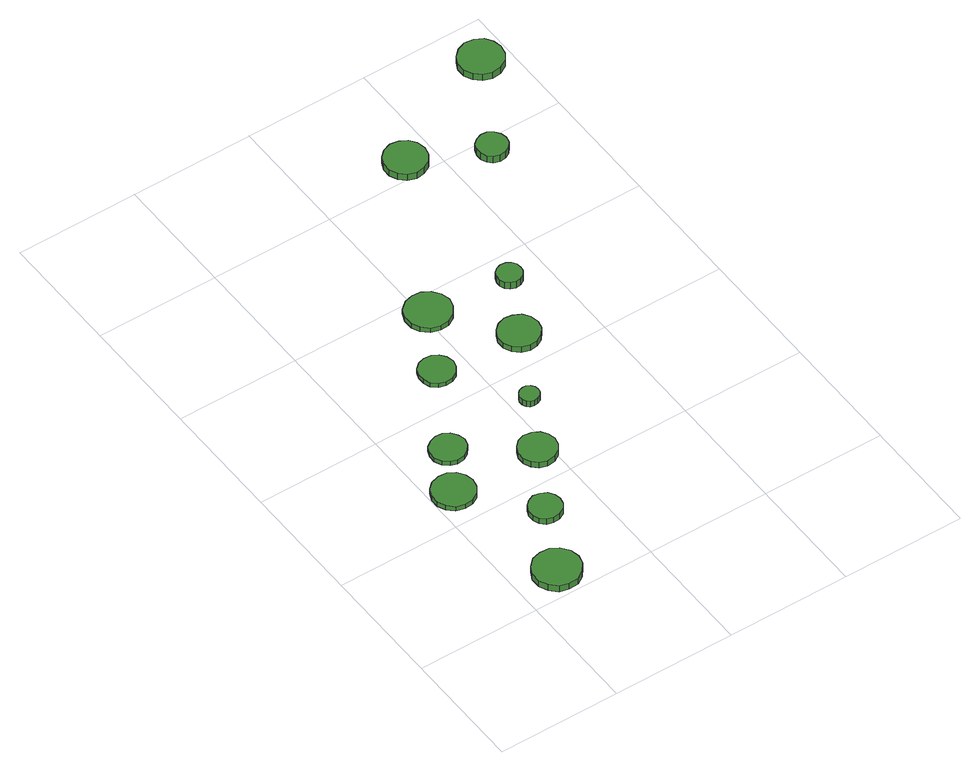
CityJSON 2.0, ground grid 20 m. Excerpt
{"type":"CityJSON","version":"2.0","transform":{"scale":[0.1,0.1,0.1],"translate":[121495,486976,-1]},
"CityObjects":{
"tree1":{"type":"SolitaryVegetationObject","attributes":{"function":"something"},"geometry":[{"type":"MultiSurface","lod":"1","boundaries":[[[0,1,2,3,4,5,6,7,8,9,10,11,12,13,14]],[[15,16,17,18,19,20,21,22,23,24,25,26,27,28,29]],[[0,29,28,1]],[[1,28,27,2]],[[2,27,26,3]],[[3,26,25,4]],[[4,25,24,5]],[[5,24,23,6]],[[6,23,22,7]],[[7,22,21,8]],[[8,21,20,9]],[[9,20,19,10]],[[10,19,18,11]],[[11,18,17,12]],[[12,17,16,13]],[[13,16,15,14]],[[14,15,29,0]]]}]},
"tree2":{"type":"SolitaryVegetationObject","attributes":{"function":"something"},"geometry":[{"type":"MultiSurface","lod":"1","boundaries":[[[30,31,32,33,34,35,36,37,38,39,40,41,42,43,44]],[[45,46,47,48,49,50,51,52,53,54,55,56,57,58,59]],[[30,59,58,31]],[[31,58,57,32]],[[32,57,56,33]],[[33,56,55,34]],[[34,55,54,35]],[[35,54,53,36]],[[36,53,52,37]],[[37,52,51,38]],[[38,51,50,39]],[[39,50,49,40]],[[40,49,48,41]],[[41,48,47,42]],[[42,47,46,43]],[[43,46,45,44]],[[44,45,59,30]]]}]},
"tree3":{"type":"SolitaryVegetationObject","attributes":{"function":"something"},"geometry":[{"type":"MultiSurface","lod":"1","boundaries":[[[60,61,62,63,64,65,66,67,68,69,70,71,72,73,74]],[[75,76,77,78,79,80,81,82,83,84,85,86,87,88,89]],[[60,89,88,61]],[[61,88,87,62]],[[62,87,86,63]],[[63,86,85,64]],[[64,85,84,65]],[[65,84,83,66]],[[66,83,82,67]],[[67,82,81,68]],[[68,81,80,69]],[[69,80,79,70]],[[70,79,78,71]],[[71,78,77,72]],[[72,77,76,73]],[[73,76,75,74]],[[74,75,89,60]]]}]},
"tree4":{"type":"SolitaryVegetationObject","attributes":{"function":"something"},"geometry":[{"type":"MultiSurface","lod":"1","boundaries":[[[90,91,92,93,94,95,96,97,98,99,100,101,102,103,104]],[[105,106,107,108,109,110,111,112,113,114,115,116,117,118,119]],[[90,119,118,91]],[[91,118,117,92]],[[92,117,116,93]],[[93,116,115,94]],[[94,115,114,95]],[[95,114,113,96]],[[96,113,112,97]],[[97,112,111,98]],[[98,111,110,99]],[[99,110,109,100]],[[100,109,108,101]],[[101,108,107,102]],[[102,107,106,103]],[[103,106,105,104]],[[104,105,119,90]]]}]},
"tree5":{"type":"SolitaryVegetationObject","attributes":{"function":"something"},"geometry":[{"type":"MultiSurface","lod":"1","boundaries":[[[120,121,122,123,124,125,126,127,128,129,130,131,132,133,134]],[[135,136,137,138,139,140,141,142,143,144,145,146,147,148,149]],[[120,149,148,121]],[[121,148,147,122]],[[122,147,146,123]],[[123,146,145,124]],[[124,145,144,125]],[[125,144,143,126]],[[126,143,142,127]],[[127,142,141,128]],[[128,141,140,129]],[[129,140,139,130]],[[130,139,138,131]],[[131,138,137,132]],[[132,137,136,133]],[[133,136,135,134]],[[134,135,149,120]]]}]},
"tree6":{"type":"SolitaryVegetationObject","attributes":{"function":"something"},"geometry":[{"type":"MultiSurface","lod":"1","boundaries":[[[150,151,152,153,154,155,156,157,158,159,160,161,162,163,164]],[[165,166,167,168,169,170,171,172,173,174,175,176,177,178,179]],[[150,179,178,151]],[[151,178,177,152]],[[152,177,176,153]],[[153,176,175,154]],[[154,175,174,155]],[[155,174,173,156]],[[156,173,172,157]],[[157,172,171,158]],[[158,171,170,159]],[[159,170,169,160]],[[160,169,168,161]],[[161,168,167,162]],[[162,167,166,163]],[[163,166,165,164]],[[164,165,179,150]]]}]},
"tree7":{"type":"SolitaryVegetationObject","attributes":{"function":"something"},"geometry":[{"type":"MultiSurface","lod":"1","boundaries":[[[180,181,182,183,184,185,186,187,188,189,190,191,192,193,194]],[[195,196,197,198,199,200,201,202,203,204,205,206,207,208,209]],[[180,209,208,181]],[[181,208,207,182]],[[182,207,206,183]],[[183,206,205,184]],[[184,205,204,185]],[[185,204,203,186]],[[186,203,202,187]],[[187,202,201,188]],[[188,201,200,189]],[[189,200,199,190]],[[190,199,198,191]],[[191,198,197,192]],[[192,197,196,193]],[[193,196,195,194]],[[194,195,209,180]]]}]},
"tree8":{"type":"SolitaryVegetationObject","attributes":{"function":"something"},"geometry":[{"type":"MultiSurface","lod":"1","boundaries":[[[210,211,212,213,214,215,216,217,218,219,220,221,222,223,224]],[[225,226,227,228,229,230,231,232,233,234,235,236,237,238,239]],[[210,239,238,211]],[[211,238,237,212]],[[212,237,236,213]],[[213,236,235,214]],[[214,235,234,215]],[[215,234,233,216]],[[216,233,232,217]],[[217,232,231,218]],[[218,231,230,219]],[[219,230,229,220]],[[220,229,228,221]],[[221,228,227,222]],[[222,227,226,223]],[[223,226,225,224]],[[224,225,239,210]]]}]},
"tree9":{"type":"SolitaryVegetationObject","attributes":{"function":"something"},"geometry":[{"type":"MultiSurface","lod":"1","boundaries":[[[240,241,242,243,244,245,246,247,248,249,250,251,252,253,254]],[[255,256,257,258,259,260,261,262,263,264,265,266,267,268,269]],[[240,269,268,241]],[[241,268,267,242]],[[242,267,266,243]],[[243,266,265,244]],[[244,265,264,245]],[[245,264,263,246]],[[246,263,262,247]],[[247,262,261,248]],[[248,261,260,249]],[[249,260,259,250]],[[250,259,258,251]],[[251,258,257,252]],[[252,257,256,253]],[[253,256,255,254]],[[254,255,269,240]]]}]},
"tree10":{"type":"SolitaryVegetationObject","attributes":{"function":"something"},"geometry":[{"type":"MultiSurface","lod":"1","boundaries":[[[270,271,272,273,274,275,276,277,278,279,280,281,282,283,284]],[[285,286,287,288,289,290,291,292,293,294,295,296,297,298,299]],[[270,299,298,271]],[[271,298,297,272]],[[272,297,296,273]],[[273,296,295,274]],[[274,295,294,275]],[[275,294,293,276]],[[276,293,292,277]],[[277,292,291,278]],[[278,291,290,279]],[[279,290,289,280]],[[280,289,288,281]],[[281,288,287,282]],[[282,287,286,283]],[[283,286,285,284]],[[284,285,299,270]]]}]},
"tree11":{"type":"SolitaryVegetationObject","attributes":{"function":"something"},"geometry":[{"type":"MultiSurface","lod":"1","boundaries":[[[300,301,302,303,304,305,306,307,308,309,310,311,312,313,314]],[[315,316,317,318,319,320,321,322,323,324,325,326,327,328,329]],[[300,329,328,301]],[[301,328,327,302]],[[302,327,326,303]],[[303,326,325,304]],[[304,325,324,305]],[[305,324,323,306]],[[306,323,322,307]],[[307,322,321,308]],[[308,321,320,309]],[[309,320,319,310]],[[310,319,318,311]],[[311,318,317,312]],[[312,317,316,313]],[[313,316,315,314]],[[314,315,329,300]]]}]},
"tree12":{"type":"SolitaryVegetationObject","attributes":{"function":"something"},"geometry":[{"type":"MultiSurface","lod":"1","boundaries":[[[330,331,332,333,334,335,336,337,338,339,340,341,342,343,344]],[[345,346,347,348,349,350,351,352,353,354,355,356,357,358,359]],[[330,359,358,331]],[[331,358,357,332]],[[332,357,356,333]],[[333,356,355,334]],[[334,355,354,335]],[[335,354,353,336]],[[336,353,352,337]],[[337,352,351,338]],[[338,351,350,339]],[[339,350,349,340]],[[340,349,348,341]],[[341,348,347,342]],[[342,347,346,343]],[[343,346,345,344]],[[344,345,359,330]]]}]},
"tree13":{"type":"SolitaryVegetationObject","attributes":{"function":"something"},"geometry":[{"type":"MultiSurface","lod":"1","boundaries":[[[360,361,362,363,364,365,366,367,368,369,370,371,372,373,374]],[[375,376,377,378,379,380,381,382,383,384,385,386,387,388,389]],[[360,389,388,361]],[[361,388,387,362]],[[362,387,386,363]],[[363,386,385,364]],[[364,385,384,365]],[[365,384,383,366]],[[366,383,382,367]],[[367,382,381,368]],[[368,381,380,369]],[[369,380,379,370]],[[370,379,378,371]],[[371,378,377,372]],[[372,377,376,373]],[[373,376,375,374]],[[374,375,389,360]]]}]}
},
"vertices":[
[105,44,18],[102,59,18],[92,72,18],[79,80,18],[63,81,18],[48,77,18],[37,66,18],[30,52,18],[30,36,18],[37,22,18],[48,11,18],[63,7,18],[79,8,18],[92,16,18],[102,29,18],[102,29,6],[92,16,6],[79,8,6],[63,7,6],[48,11,6],[37,22,6],[30,36,6],[30,52,6],[37,66,6],[48,77,6],[63,81,6],[79,80,6],[92,72,6],[102,59,6],[105,44,6],
[69,256,15],[66,269,15],[58,281,15],[46,288,15],[32,289,15],[18,285,15],[8,276,15],[2,263,15],[2,249,15],[8,236,15],[18,226,15],[32,222,15],[46,223,15],[58,230,15],[66,242,15],[66,242,6],[58,230,6],[46,223,6],[32,222,6],[18,226,6],[8,236,6],[2,249,6],[2,263,6],[8,276,6],[18,285,6],[32,289,6],[46,288,6],[58,281,6],[66,269,6],[69,256,6],
[149,153,17],[147,163,17],[141,172,17],[131,177,17],[120,179,17],[110,175,17],[102,168,17],[98,158,17],[98,147,17],[102,137,17],[110,130,17],[120,127,17],[131,128,17],[141,133,17],[147,142,17],[147,142,6],[141,133,6],[131,128,6],[120,127,6],[110,130,6],[102,137,6],[98,147,6],[98,158,6],[102,168,6],[110,175,6],[120,179,6],[131,177,6],[141,172,6],[147,163,6],[149,153,6],
[106,329,14],[103,340,14],[96,350,14],[86,356,14],[74,357,14],[63,353,14],[54,346,14],[49,335,14],[49,323,14],[54,312,14],[63,304,14],[74,300,14],[86,302,14],[96,308,14],[103,317,14],[103,317,6],[96,308,6],[86,302,6],[74,300,6],[63,304,6],[54,312,6],[49,323,6],[49,335,6],[54,346,6],[63,353,6],[74,357,6],[86,356,6],[96,350,6],[103,340,6],[106,329,6],
[211,254,17],[208,266,17],[201,276,17],[190,282,17],[177,284,17],[165,280,17],[156,271,17],[151,260,17],[151,247,17],[156,236,17],[165,227,17],[177,223,17],[190,225,17],[201,231,17],[208,241,17],[208,241,6],[201,231,6],[190,225,6],[177,223,6],[165,227,6],[156,236,6],[151,247,6],[151,260,6],[156,271,6],[165,280,6],[177,284,6],[190,282,6],[201,276,6],[208,266,6],[211,254,6],
[181,464,14],[178,476,14],[171,485,14],[161,491,14],[149,492,14],[138,489,14],[129,481,14],[125,470,14],[125,458,14],[129,447,14],[138,439,14],[149,436,14],[161,437,14],[171,443,14],[178,452,14],[178,452,6],[171,443,6],[161,437,6],[149,436,6],[138,439,6],[129,447,6],[125,458,6],[125,470,6],[129,481,6],[138,489,6],[149,492,6],[161,491,6],[171,485,6],[178,476,6],[181,464,6],
[247,347,17],[246,353,17],[242,358,17],[236,362,17],[230,362,17],[223,360,17],[219,356,17],[216,350,17],[216,343,17],[219,337,17],[223,333,17],[230,331,17],[236,332,17],[242,335,17],[246,340,17],[246,340,6],[242,335,6],[236,332,6],[230,331,6],[223,333,6],[219,337,6],[216,343,6],[216,350,6],[219,356,6],[223,360,6],[230,362,6],[236,362,6],[242,358,6],[246,353,6],[247,347,6],
[246,566,15],[242,581,15],[233,593,15],[220,601,15],[205,602,15],[191,598,15],[179,588,15],[173,574,15],[173,558,15],[179,545,15],[191,534,15],[205,530,15],[220,531,15],[233,539,15],[242,551,15],[242,551,6],[233,539,6],[220,531,6],[205,530,6],[191,534,6],[179,545,6],[173,558,6],[173,574,6],[179,588,6],[191,598,6],[205,602,6],[220,601,6],[233,593,6],[242,581,6],[246,566,6],
[323,456,17],[320,470,17],[312,481,17],[300,487,17],[287,489,17],[274,485,17],[264,476,17],[258,463,17],[258,450,17],[264,437,17],[274,428,17],[287,424,17],[300,425,17],[312,432,17],[320,443,17],[320,443,6],[312,432,6],[300,425,6],[287,424,6],[274,428,6],[264,437,6],[258,450,6],[258,463,6],[264,476,6],[274,485,6],[287,489,6],[300,487,6],[312,481,6],[320,470,6],[323,456,6],
[362,555,21],[361,563,21],[356,570,21],[349,574,21],[340,575,21],[332,572,21],[326,567,21],[323,559,21],[323,551,21],[326,543,21],[332,538,21],[340,535,21],[349,536,21],[356,540,21],[361,547,21],[361,547,8],[356,540,8],[349,536,8],[340,535,8],[332,538,8],[326,543,8],[323,551,8],[323,559,8],[326,567,8],[332,572,8],[340,575,8],[349,574,8],[356,570,8],[361,563,8],[362,555,8],
[382,822,26],[379,836,26],[371,847,26],[359,854,26],[345,856,26],[331,851,26],[321,842,26],[315,829,26],[315,815,26],[321,802,26],[331,793,26],[345,788,26],[359,790,26],[371,797,26],[379,808,26],[379,808,14],[371,797,14],[359,790,14],[345,788,14],[331,793,14],[321,802,14],[315,815,14],[315,829,14],[321,842,14],[331,851,14],[345,856,14],[359,854,14],[371,847,14],[379,836,14],[382,822,14],
[489,772,26],[487,782,26],[481,790,26],[472,796,26],[462,797,26],[452,793,26],[445,787,26],[441,777,26],[441,767,26],[445,758,26],[452,751,26],[462,748,26],[472,749,26],[481,754,26],[487,762,26],[487,762,13],[481,754,13],[472,749,13],[462,748,13],[452,751,13],[445,758,13],[441,767,13],[441,777,13],[445,787,13],[452,793,13],[462,797,13],[472,796,13],[481,790,13],[487,782,13],[489,772,13],
[589,928,20],[586,942,20],[578,954,20],[565,961,20],[550,963,20],[536,958,20],[525,948,20],[519,935,20],[519,920,20],[525,907,20],[536,897,20],[550,892,20],[565,894,20],[578,901,20],[586,913,20],[586,913,7],[578,901,7],[565,894,7],[550,892,7],[536,897,7],[525,907,7],[519,920,7],[519,935,7],[525,948,7],[536,958,7],[550,963,7],[565,961,7],[578,954,7],[586,942,7],[589,928,7]
]}
